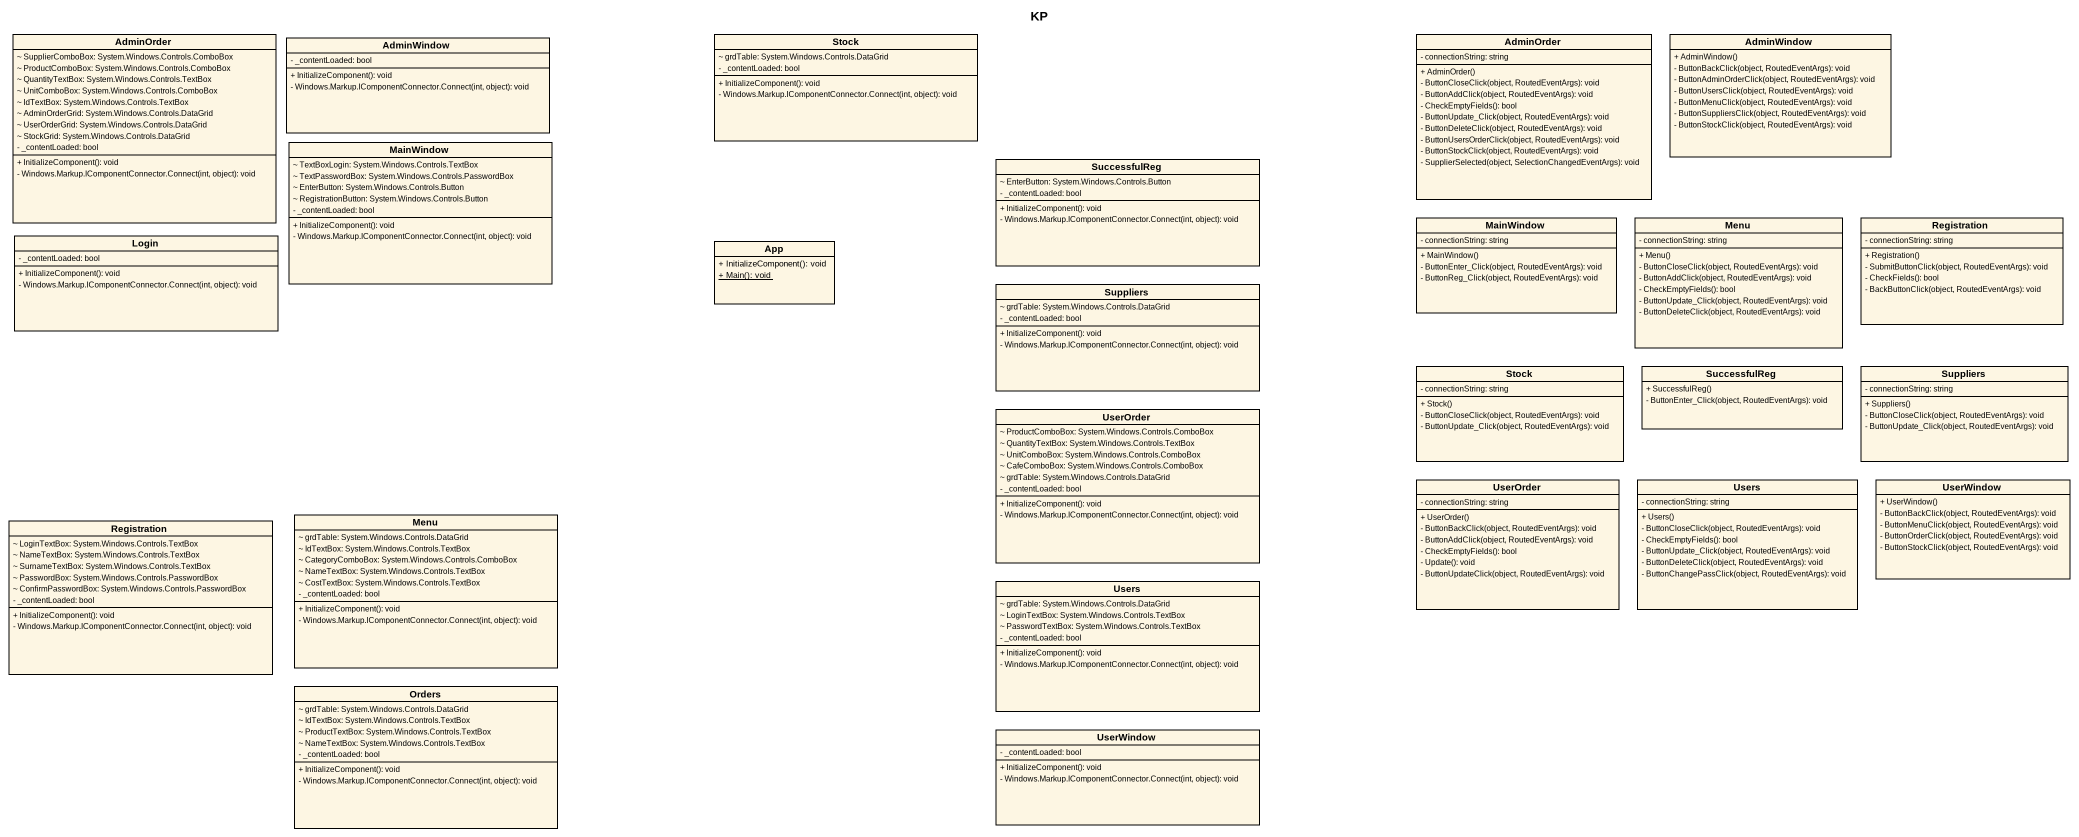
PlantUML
@startuml
title KP
hide circle
hide empty members
skinparam classAttributeIconSize 0
class AdminOrder {
  ~ SupplierComboBox: System.Windows.Controls.ComboBox
  ~ ProductComboBox: System.Windows.Controls.ComboBox
  ~ QuantityTextBox: System.Windows.Controls.TextBox
  ~ UnitComboBox: System.Windows.Controls.ComboBox
  ~ IdTextBox: System.Windows.Controls.TextBox
  ~ AdminOrderGrid: System.Windows.Controls.DataGrid
  ~ UserOrderGrid: System.Windows.Controls.DataGrid
  ~ StockGrid: System.Windows.Controls.DataGrid
  - _contentLoaded: bool
  + InitializeComponent(): void
  - Windows.Markup.IComponentConnector.Connect(int, object): void
}
class Stock {
  ~ grdTable: System.Windows.Controls.DataGrid
  - _contentLoaded: bool
  + InitializeComponent(): void
  - Windows.Markup.IComponentConnector.Connect(int, object): void
}
class "AdminOrder" as AdminOrder_2 {
  - connectionString: string
  + AdminOrder()
  - ButtonCloseClick(object, RoutedEventArgs): void
  - ButtonAddClick(object, RoutedEventArgs): void
  - CheckEmptyFields(): bool
  - ButtonUpdate_Click(object, RoutedEventArgs): void
  - ButtonDeleteClick(object, RoutedEventArgs): void
  - ButtonUsersOrderClick(object, RoutedEventArgs): void
  - ButtonStockClick(object, RoutedEventArgs): void
  - SupplierSelected(object, SelectionChangedEventArgs): void
}
class AdminWindow {
  + AdminWindow()
  - ButtonBackClick(object, RoutedEventArgs): void
  - ButtonAdminOrderClick(object, RoutedEventArgs): void
  - ButtonUsersClick(object, RoutedEventArgs): void
  - ButtonMenuClick(object, RoutedEventArgs): void
  - ButtonSuppliersClick(object, RoutedEventArgs): void
  - ButtonStockClick(object, RoutedEventArgs): void
}
class "AdminWindow" as AdminWindow_2 {
  - _contentLoaded: bool
  + InitializeComponent(): void
  - Windows.Markup.IComponentConnector.Connect(int, object): void
}
class MainWindow {
  ~ TextBoxLogin: System.Windows.Controls.TextBox
  ~ TextPasswordBox: System.Windows.Controls.PasswordBox
  ~ EnterButton: System.Windows.Controls.Button
  ~ RegistrationButton: System.Windows.Controls.Button
  - _contentLoaded: bool
  + InitializeComponent(): void
  - Windows.Markup.IComponentConnector.Connect(int, object): void
}
class SuccessfulReg {
  ~ EnterButton: System.Windows.Controls.Button
  - _contentLoaded: bool
  + InitializeComponent(): void
  - Windows.Markup.IComponentConnector.Connect(int, object): void
}
class Login {
  - _contentLoaded: bool
  + InitializeComponent(): void
  - Windows.Markup.IComponentConnector.Connect(int, object): void
}
class "MainWindow" as MainWindow_2 {
  - connectionString: string
  + MainWindow()
  - ButtonEnter_Click(object, RoutedEventArgs): void
  - ButtonReg_Click(object, RoutedEventArgs): void
}
class Menu {
  - connectionString: string
  + Menu()
  - ButtonCloseClick(object, RoutedEventArgs): void
  - ButtonAddClick(object, RoutedEventArgs): void
  - CheckEmptyFields(): bool
  - ButtonUpdate_Click(object, RoutedEventArgs): void
  - ButtonDeleteClick(object, RoutedEventArgs): void
}
class Registration {
  - connectionString: string
  + Registration()
  - SubmitButtonClick(object, RoutedEventArgs): void
  - CheckFields(): bool
  - BackButtonClick(object, RoutedEventArgs): void
}
class App {
  + InitializeComponent(): void
  {static} + Main(): void
}
class Suppliers {
  ~ grdTable: System.Windows.Controls.DataGrid
  - _contentLoaded: bool
  + InitializeComponent(): void
  - Windows.Markup.IComponentConnector.Connect(int, object): void
}
class "Stock" as Stock_2 {
  - connectionString: string
  + Stock()
  - ButtonCloseClick(object, RoutedEventArgs): void
  - ButtonUpdate_Click(object, RoutedEventArgs): void
}
class "SuccessfulReg" as SuccessfulReg_2 {
  + SuccessfulReg()
  - ButtonEnter_Click(object, RoutedEventArgs): void
}
class "Suppliers" as Suppliers_2 {
  - connectionString: string
  + Suppliers()
  - ButtonCloseClick(object, RoutedEventArgs): void
  - ButtonUpdate_Click(object, RoutedEventArgs): void
}
class UserOrder {
  ~ ProductComboBox: System.Windows.Controls.ComboBox
  ~ QuantityTextBox: System.Windows.Controls.TextBox
  ~ UnitComboBox: System.Windows.Controls.ComboBox
  ~ CafeComboBox: System.Windows.Controls.ComboBox
  ~ grdTable: System.Windows.Controls.DataGrid
  - _contentLoaded: bool
  + InitializeComponent(): void
  - Windows.Markup.IComponentConnector.Connect(int, object): void
}
class "UserOrder" as UserOrder_2 {
  - connectionString: string
  + UserOrder()
  - ButtonBackClick(object, RoutedEventArgs): void
  - ButtonAddClick(object, RoutedEventArgs): void
  - CheckEmptyFields(): bool
  - Update(): void
  - ButtonUpdateClick(object, RoutedEventArgs): void
}
class Users {
  - connectionString: string
  + Users()
  - ButtonCloseClick(object, RoutedEventArgs): void
  - CheckEmptyFields(): bool
  - ButtonUpdate_Click(object, RoutedEventArgs): void
  - ButtonDeleteClick(object, RoutedEventArgs): void
  - ButtonChangePassClick(object, RoutedEventArgs): void
}
class UserWindow {
  + UserWindow()
  - ButtonBackClick(object, RoutedEventArgs): void
  - ButtonMenuClick(object, RoutedEventArgs): void
  - ButtonOrderClick(object, RoutedEventArgs): void
  - ButtonStockClick(object, RoutedEventArgs): void
}
class "Registration" as Registration_2 {
  ~ LoginTextBox: System.Windows.Controls.TextBox
  ~ NameTextBox: System.Windows.Controls.TextBox
  ~ SurnameTextBox: System.Windows.Controls.TextBox
  ~ PasswordBox: System.Windows.Controls.PasswordBox
  ~ ConfirmPasswordBox: System.Windows.Controls.PasswordBox
  - _contentLoaded: bool
  + InitializeComponent(): void
  - Windows.Markup.IComponentConnector.Connect(int, object): void
}
class "Menu" as Menu_2 {
  ~ grdTable: System.Windows.Controls.DataGrid
  ~ IdTextBox: System.Windows.Controls.TextBox
  ~ CategoryComboBox: System.Windows.Controls.ComboBox
  ~ NameTextBox: System.Windows.Controls.TextBox
  ~ CostTextBox: System.Windows.Controls.TextBox
  - _contentLoaded: bool
  + InitializeComponent(): void
  - Windows.Markup.IComponentConnector.Connect(int, object): void
}
class "Users" as Users_2 {
  ~ grdTable: System.Windows.Controls.DataGrid
  ~ LoginTextBox: System.Windows.Controls.TextBox
  ~ PasswordTextBox: System.Windows.Controls.TextBox
  - _contentLoaded: bool
  + InitializeComponent(): void
  - Windows.Markup.IComponentConnector.Connect(int, object): void
}
class Orders {
  ~ grdTable: System.Windows.Controls.DataGrid
  ~ IdTextBox: System.Windows.Controls.TextBox
  ~ ProductTextBox: System.Windows.Controls.TextBox
  ~ NameTextBox: System.Windows.Controls.TextBox
  - _contentLoaded: bool
  + InitializeComponent(): void
  - Windows.Markup.IComponentConnector.Connect(int, object): void
}
class "UserWindow" as UserWindow_2 {
  - _contentLoaded: bool
  + InitializeComponent(): void
  - Windows.Markup.IComponentConnector.Connect(int, object): void
}
@enduml
